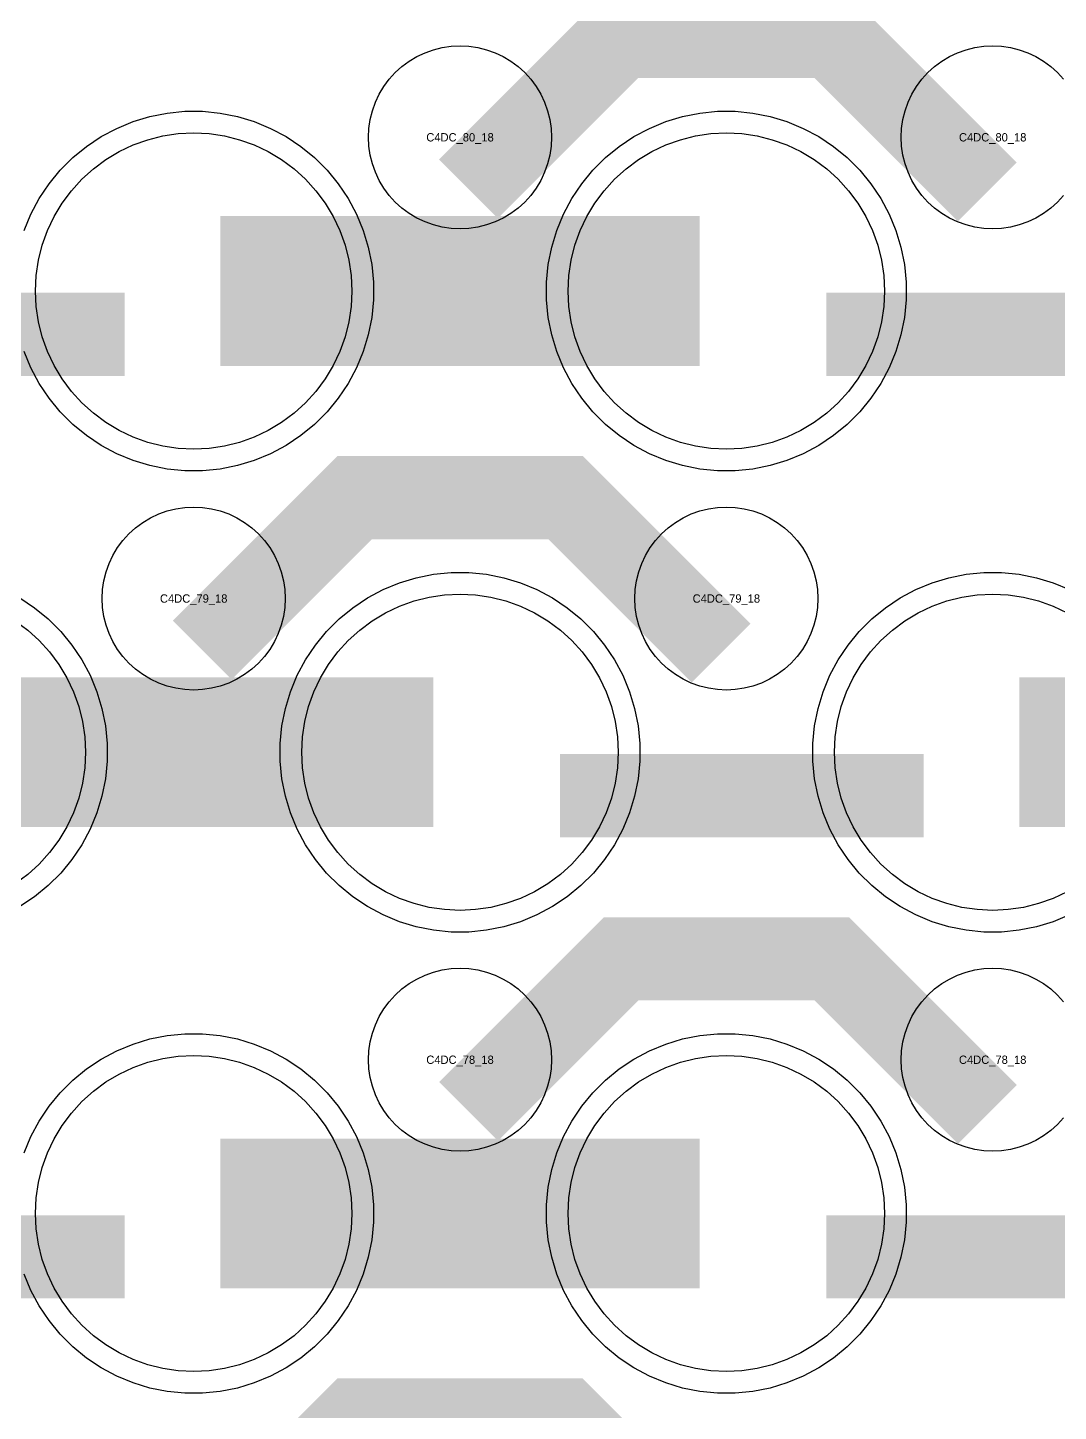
# Model space of a CAD drawing. Extents: x -11880 to 11880, y -14992 to 14992.
# Drawn here: x -6289.9 to -5980.3, y -4091 to -3675.3 of the extents above; entities that cross this region are included whole.
import ezdxf
from ezdxf.enums import TextEntityAlignment as Align

# ---------------------------------------------------------------- set-up
doc = ezdxf.new("R2010")
doc.units = 0
doc.header["$MEASUREMENT"] = 0
for name, color, linetype in [('GDS_775_DT_237', 138, 'CONTINUOUS'), ('RDL1_FS', 34, 'CONTINUOUS'), ('RDL_BS', 160, 'CONTINUOUS')]:
    doc.layers.add(name, color=color, linetype=linetype)

msp = doc.modelspace()

# ---------------------------------------------------------------- linework, layer by layer
at = {"layer": 'RDL1_FS', "color": 240, "true_color": 0xed1f24}
for points in [[(-6240, -3801.949), (-6244.657, -3801.72), (-6249.268, -3801.036), (-6253.791, -3799.904), (-6258.181, -3798.332), (-6262.395, -3796.34), (-6266.395, -3793.942), (-6270.14, -3791.164), (-6273.594, -3788.034), (-6276.724, -3784.58), (-6279.502, -3780.835), (-6281.9, -3776.835), (-6283.892, -3772.621), (-6285.464, -3768.231), (-6286.596, -3763.708), (-6287.28, -3759.097), (-6287.509, -3754.44), (-6287.28, -3749.783), (-6286.596, -3745.172), (-6285.464, -3740.649), (-6283.892, -3736.259), (-6281.9, -3732.045), (-6279.502, -3728.045), (-6276.724, -3724.3), (-6273.594, -3720.846), (-6270.14, -3717.716), (-6266.395, -3714.938), (-6262.395, -3712.54), (-6258.181, -3710.548), (-6253.791, -3708.976), (-6249.268, -3707.844), (-6244.657, -3707.16), (-6240, -3706.931), (-6235.343, -3707.16), (-6230.732, -3707.844), (-6226.209, -3708.976), (-6221.819, -3710.548), (-6217.605, -3712.54), (-6213.605, -3714.938), (-6209.86, -3717.716), (-6206.406, -3720.846), (-6203.276, -3724.3), (-6200.498, -3728.045), (-6198.1, -3732.045), (-6196.108, -3736.259), (-6194.536, -3740.649), (-6193.404, -3745.172), (-6192.72, -3749.783), (-6192.491, -3754.44), (-6192.72, -3759.097), (-6193.404, -3763.708), (-6194.536, -3768.231), (-6196.108, -3772.621), (-6198.1, -3776.835), (-6200.498, -3780.835), (-6203.276, -3784.58), (-6206.406, -3788.034), (-6209.86, -3791.164), (-6213.605, -3793.942), (-6217.605, -3796.34), (-6221.819, -3798.332), (-6226.209, -3799.904), (-6230.732, -3801.036), (-6235.343, -3801.72)], [(-6080, -3801.949), (-6084.657, -3801.72), (-6089.268, -3801.036), (-6093.791, -3799.904), (-6098.181, -3798.332), (-6102.395, -3796.34), (-6106.395, -3793.942), (-6110.14, -3791.164), (-6113.594, -3788.034), (-6116.724, -3784.58), (-6119.502, -3780.835), (-6121.9, -3776.835), (-6123.892, -3772.621), (-6125.464, -3768.231), (-6126.596, -3763.708), (-6127.28, -3759.097), (-6127.509, -3754.44), (-6127.28, -3749.783), (-6126.596, -3745.172), (-6125.464, -3740.649), (-6123.892, -3736.259), (-6121.9, -3732.045), (-6119.502, -3728.045), (-6116.724, -3724.3), (-6113.594, -3720.846), (-6110.14, -3717.716), (-6106.395, -3714.938), (-6102.395, -3712.54), (-6098.181, -3710.548), (-6093.791, -3708.976), (-6089.268, -3707.844), (-6084.657, -3707.16), (-6080, -3706.931), (-6075.343, -3707.16), (-6070.732, -3707.844), (-6066.209, -3708.976), (-6061.819, -3710.548), (-6057.605, -3712.54), (-6053.605, -3714.938), (-6049.86, -3717.716), (-6046.406, -3720.846), (-6043.276, -3724.3), (-6040.498, -3728.045), (-6038.1, -3732.045), (-6036.108, -3736.259), (-6034.536, -3740.649), (-6033.404, -3745.172), (-6032.72, -3749.783), (-6032.491, -3754.44), (-6032.72, -3759.097), (-6033.404, -3763.708), (-6034.536, -3768.231), (-6036.108, -3772.621), (-6038.1, -3776.835), (-6040.498, -3780.835), (-6043.276, -3784.58), (-6046.406, -3788.034), (-6049.86, -3791.164), (-6053.605, -3793.942), (-6057.605, -3796.34), (-6061.819, -3798.332), (-6066.209, -3799.904), (-6070.732, -3801.036), (-6075.343, -3801.72)], [(-6160, -3940.514), (-6164.657, -3940.285), (-6169.268, -3939.601), (-6173.791, -3938.469), (-6178.181, -3936.897), (-6182.395, -3934.905), (-6186.395, -3932.507), (-6190.14, -3929.729), (-6193.594, -3926.599), (-6196.724, -3923.145), (-6199.502, -3919.4), (-6201.9, -3915.4), (-6203.892, -3911.186), (-6205.464, -3906.796), (-6206.596, -3902.273), (-6207.28, -3897.662), (-6207.509, -3893.005), (-6207.28, -3888.348), (-6206.596, -3883.737), (-6205.464, -3879.214), (-6203.892, -3874.824), (-6201.9, -3870.61), (-6199.502, -3866.61), (-6196.724, -3862.865), (-6193.594, -3859.411), (-6190.14, -3856.281), (-6186.395, -3853.503), (-6182.395, -3851.105), (-6178.181, -3849.113), (-6173.791, -3847.541), (-6169.268, -3846.409), (-6164.657, -3845.725), (-6160, -3845.496), (-6155.343, -3845.725), (-6150.732, -3846.409), (-6146.209, -3847.541), (-6141.819, -3849.113), (-6137.605, -3851.105), (-6133.605, -3853.503), (-6129.86, -3856.281), (-6126.406, -3859.411), (-6123.276, -3862.865), (-6120.498, -3866.61), (-6118.1, -3870.61), (-6116.108, -3874.824), (-6114.536, -3879.214), (-6113.404, -3883.737), (-6112.72, -3888.348), (-6112.491, -3893.005), (-6112.72, -3897.662), (-6113.404, -3902.273), (-6114.536, -3906.796), (-6116.108, -3911.186), (-6118.1, -3915.4), (-6120.498, -3919.4), (-6123.276, -3923.145), (-6126.406, -3926.599), (-6129.86, -3929.729), (-6133.605, -3932.507), (-6137.605, -3934.905), (-6141.819, -3936.897), (-6146.209, -3938.469), (-6150.732, -3939.601), (-6155.343, -3940.285)]]:
    msp.add_lwpolyline(points, close=True, dxfattribs=at)
for points in [[(-6231.998, -3754.44, 45, 45, 0), (-6159.998, -3754.44, 45, 45, 0)], [(-6159.998, -3754.44, 45, 45, 0), (-6087.998, -3754.44, 45, 45, 0)], [(-6311.998, -3893.005, 45, 45, 0), (-6239.998, -3893.005, 45, 45, 0)], [(-6239.998, -3893.005, 45, 45, 0), (-6167.998, -3893.005, 45, 45, 0)], [(-5991.998, -3893.005, 45, 45, 0), (-5919.998, -3893.005, 45, 45, 0)]]:
    msp.add_lwpolyline(points, format="xyseb", dxfattribs=at)
for points in [[(-5977.605, -3934.905), (-5981.819, -3936.897), (-5986.209, -3938.469), (-5990.732, -3939.601), (-5995.343, -3940.285), (-6000, -3940.514), (-6004.657, -3940.285), (-6009.268, -3939.601), (-6013.791, -3938.469), (-6018.181, -3936.897), (-6022.395, -3934.905), (-6026.395, -3932.507), (-6030.14, -3929.729), (-6033.594, -3926.599), (-6036.724, -3923.145), (-6039.502, -3919.4), (-6041.9, -3915.4), (-6043.892, -3911.186), (-6045.464, -3906.796), (-6046.596, -3902.273), (-6047.28, -3897.662), (-6047.509, -3893.005), (-6047.28, -3888.348), (-6046.596, -3883.737), (-6045.464, -3879.214), (-6043.892, -3874.824), (-6041.9, -3870.61), (-6039.502, -3866.61), (-6036.724, -3862.865), (-6033.594, -3859.411), (-6030.14, -3856.281), (-6026.395, -3853.503), (-6022.395, -3851.105), (-6018.181, -3849.113), (-6013.791, -3847.541), (-6009.268, -3846.409), (-6004.657, -3845.725), (-6000, -3845.496), (-5995.343, -3845.725), (-5990.732, -3846.409), (-5986.209, -3847.541), (-5981.819, -3849.113), (-5977.605, -3851.105)], [(-6293.605, -3853.503), (-6289.86, -3856.281), (-6286.406, -3859.411), (-6283.276, -3862.865), (-6280.498, -3866.61), (-6278.1, -3870.61), (-6276.108, -3874.824), (-6274.536, -3879.214), (-6273.404, -3883.737), (-6272.72, -3888.348), (-6272.491, -3893.005), (-6272.72, -3897.662), (-6273.404, -3902.273), (-6274.536, -3906.796), (-6276.108, -3911.186), (-6278.1, -3915.4), (-6280.498, -3919.4), (-6283.276, -3923.145), (-6286.406, -3926.599), (-6289.86, -3929.729), (-6293.605, -3932.507)]]:
    msp.add_lwpolyline(points, dxfattribs=at)
at = {"layer": 'RDL1_FS'}
for points in [[(-6240, -4079.074), (-6244.657, -4078.845), (-6249.268, -4078.161), (-6253.791, -4077.029), (-6258.181, -4075.457), (-6262.395, -4073.465), (-6266.395, -4071.067), (-6270.14, -4068.289), (-6273.594, -4065.159), (-6276.724, -4061.705), (-6279.502, -4057.96), (-6281.9, -4053.96), (-6283.892, -4049.746), (-6285.464, -4045.356), (-6286.596, -4040.833), (-6287.28, -4036.222), (-6287.509, -4031.565), (-6287.28, -4026.908), (-6286.596, -4022.297), (-6285.464, -4017.774), (-6283.892, -4013.384), (-6281.9, -4009.17), (-6279.502, -4005.17), (-6276.724, -4001.425), (-6273.594, -3997.971), (-6270.14, -3994.841), (-6266.395, -3992.063), (-6262.395, -3989.665), (-6258.181, -3987.673), (-6253.791, -3986.101), (-6249.268, -3984.969), (-6244.657, -3984.285), (-6240, -3984.056), (-6235.343, -3984.285), (-6230.732, -3984.969), (-6226.209, -3986.101), (-6221.819, -3987.673), (-6217.605, -3989.665), (-6213.605, -3992.063), (-6209.86, -3994.841), (-6206.406, -3997.971), (-6203.276, -4001.425), (-6200.498, -4005.17), (-6198.1, -4009.17), (-6196.108, -4013.384), (-6194.536, -4017.774), (-6193.404, -4022.297), (-6192.72, -4026.908), (-6192.491, -4031.565), (-6192.72, -4036.222), (-6193.404, -4040.833), (-6194.536, -4045.356), (-6196.108, -4049.746), (-6198.1, -4053.96), (-6200.498, -4057.96), (-6203.276, -4061.705), (-6206.406, -4065.159), (-6209.86, -4068.289), (-6213.605, -4071.067), (-6217.605, -4073.465), (-6221.819, -4075.457), (-6226.209, -4077.029), (-6230.732, -4078.161), (-6235.343, -4078.845)], [(-6080, -4079.074), (-6084.657, -4078.845), (-6089.268, -4078.161), (-6093.791, -4077.029), (-6098.181, -4075.457), (-6102.395, -4073.465), (-6106.395, -4071.067), (-6110.14, -4068.289), (-6113.594, -4065.159), (-6116.724, -4061.705), (-6119.502, -4057.96), (-6121.9, -4053.96), (-6123.892, -4049.746), (-6125.464, -4045.356), (-6126.596, -4040.833), (-6127.28, -4036.222), (-6127.509, -4031.565), (-6127.28, -4026.908), (-6126.596, -4022.297), (-6125.464, -4017.774), (-6123.892, -4013.384), (-6121.9, -4009.17), (-6119.502, -4005.17), (-6116.724, -4001.425), (-6113.594, -3997.971), (-6110.14, -3994.841), (-6106.395, -3992.063), (-6102.395, -3989.665), (-6098.181, -3987.673), (-6093.791, -3986.101), (-6089.268, -3984.969), (-6084.657, -3984.285), (-6080, -3984.056), (-6075.343, -3984.285), (-6070.732, -3984.969), (-6066.209, -3986.101), (-6061.819, -3987.673), (-6057.605, -3989.665), (-6053.605, -3992.063), (-6049.86, -3994.841), (-6046.406, -3997.971), (-6043.276, -4001.425), (-6040.498, -4005.17), (-6038.1, -4009.17), (-6036.108, -4013.384), (-6034.536, -4017.774), (-6033.404, -4022.297), (-6032.72, -4026.908), (-6032.491, -4031.565), (-6032.72, -4036.222), (-6033.404, -4040.833), (-6034.536, -4045.356), (-6036.108, -4049.746), (-6038.1, -4053.96), (-6040.498, -4057.96), (-6043.276, -4061.705), (-6046.406, -4065.159), (-6049.86, -4068.289), (-6053.605, -4071.067), (-6057.605, -4073.465), (-6061.819, -4075.457), (-6066.209, -4077.029), (-6070.732, -4078.161), (-6075.343, -4078.845)]]:
    msp.add_lwpolyline(points, close=True, dxfattribs=at)
for points in [[(-6231.998, -4031.565, 45, 45, 0), (-6159.998, -4031.565, 45, 45, 0)], [(-6159.998, -4031.565, 45, 45, 0), (-6087.998, -4031.565, 45, 45, 0)]]:
    msp.add_lwpolyline(points, format="xyseb", dxfattribs=at)
at = {"layer": 'RDL_BS'}
for points in [[(-6157.438, -3723.754, 25, 25, 0), (-6111.623, -3677.939, 25, 25, 0), (-6078.07, -3677.939, 25, 25, 0)], [(-6001.599, -3724.653, 25, 25, 0), (-6048.313, -3677.939, 25, 25, 0), (-6078.071, -3677.939, 25, 25, 0)], [(-6237.438, -3862.319, 25, 25, 0), (-6191.623, -3816.504, 25, 25, 0), (-6158.07, -3816.504, 25, 25, 0)], [(-6081.599, -3863.218, 25, 25, 0), (-6128.313, -3816.504, 25, 25, 0), (-6158.071, -3816.504, 25, 25, 0)], [(-6157.438, -4000.879, 25, 25, 0), (-6111.623, -3955.064, 25, 25, 0), (-6078.07, -3955.064, 25, 25, 0)], [(-6001.599, -4001.778, 25, 25, 0), (-6048.313, -3955.064, 25, 25, 0), (-6078.071, -3955.064, 25, 25, 0)], [(-6369.984, -4044.578, 25, 25, 0), (-6260.719, -4044.578, 25, 25, 0)], [(-6049.984, -4044.578, 25, 25, 0), (-5940.719, -4044.578, 25, 25, 0)], [(-6237.438, -4139.444, 25, 25, 0), (-6191.623, -4093.629, 25, 25, 0), (-6158.07, -4093.629, 25, 25, 0)], [(-6081.599, -4140.343, 25, 25, 0), (-6128.313, -4093.629, 25, 25, 0), (-6158.071, -4093.629, 25, 25, 0)]]:
    msp.add_lwpolyline(points, format="xyseb", dxfattribs=at)
for points in [[(-6160, -3735.746), (-6162.693, -3735.614), (-6165.365, -3735.218), (-6167.984, -3734.561), (-6170.519, -3733.654), (-6172.956, -3732.502), (-6175.28, -3731.109), (-6177.443, -3729.506), (-6179.442, -3727.694), (-6181.254, -3725.695), (-6182.857, -3723.532), (-6184.25, -3721.208), (-6185.402, -3718.771), (-6186.309, -3716.236), (-6186.966, -3713.617), (-6187.362, -3710.945), (-6187.494, -3708.252), (-6187.362, -3705.559), (-6186.966, -3702.887), (-6186.309, -3700.268), (-6185.402, -3697.733), (-6184.25, -3695.296), (-6182.857, -3692.972), (-6181.254, -3690.809), (-6179.442, -3688.81), (-6177.443, -3686.998), (-6175.28, -3685.395), (-6172.956, -3684.002), (-6170.519, -3682.85), (-6167.984, -3681.943), (-6165.365, -3681.286), (-6162.693, -3680.89), (-6160, -3680.758), (-6157.307, -3680.89), (-6154.635, -3681.286), (-6152.016, -3681.943), (-6149.481, -3682.85), (-6147.044, -3684.002), (-6144.72, -3685.395), (-6142.557, -3686.998), (-6140.558, -3688.81), (-6138.746, -3690.809), (-6137.143, -3692.972), (-6135.75, -3695.296), (-6134.598, -3697.733), (-6133.691, -3700.268), (-6133.034, -3702.887), (-6132.638, -3705.559), (-6132.506, -3708.252), (-6132.638, -3710.945), (-6133.034, -3713.617), (-6133.691, -3716.236), (-6134.598, -3718.771), (-6135.75, -3721.208), (-6137.143, -3723.532), (-6138.746, -3725.695), (-6140.558, -3727.694), (-6142.557, -3729.506), (-6144.72, -3731.109), (-6147.044, -3732.502), (-6149.481, -3733.654), (-6152.016, -3734.561), (-6154.635, -3735.218), (-6157.307, -3735.614)], [(-6240, -3874.311), (-6242.693, -3874.179), (-6245.365, -3873.783), (-6247.984, -3873.126), (-6250.519, -3872.219), (-6252.956, -3871.067), (-6255.28, -3869.674), (-6257.443, -3868.071), (-6259.442, -3866.259), (-6261.254, -3864.26), (-6262.857, -3862.097), (-6264.25, -3859.773), (-6265.402, -3857.336), (-6266.309, -3854.801), (-6266.966, -3852.182), (-6267.362, -3849.51), (-6267.494, -3846.817), (-6267.362, -3844.124), (-6266.966, -3841.452), (-6266.309, -3838.833), (-6265.402, -3836.298), (-6264.25, -3833.861), (-6262.857, -3831.537), (-6261.254, -3829.374), (-6259.442, -3827.375), (-6257.443, -3825.563), (-6255.28, -3823.96), (-6252.956, -3822.567), (-6250.519, -3821.415), (-6247.984, -3820.508), (-6245.365, -3819.851), (-6242.693, -3819.455), (-6240, -3819.323), (-6237.307, -3819.455), (-6234.635, -3819.851), (-6232.016, -3820.508), (-6229.481, -3821.415), (-6227.044, -3822.567), (-6224.72, -3823.96), (-6222.557, -3825.563), (-6220.558, -3827.375), (-6218.746, -3829.374), (-6217.143, -3831.537), (-6215.75, -3833.861), (-6214.598, -3836.298), (-6213.691, -3838.833), (-6213.034, -3841.452), (-6212.638, -3844.124), (-6212.506, -3846.817), (-6212.638, -3849.51), (-6213.034, -3852.182), (-6213.691, -3854.801), (-6214.598, -3857.336), (-6215.75, -3859.773), (-6217.143, -3862.097), (-6218.746, -3864.26), (-6220.558, -3866.259), (-6222.557, -3868.071), (-6224.72, -3869.674), (-6227.044, -3871.067), (-6229.481, -3872.219), (-6232.016, -3873.126), (-6234.635, -3873.783), (-6237.307, -3874.179)], [(-6080, -3874.311), (-6082.693, -3874.179), (-6085.365, -3873.783), (-6087.984, -3873.126), (-6090.519, -3872.219), (-6092.956, -3871.067), (-6095.28, -3869.674), (-6097.443, -3868.071), (-6099.442, -3866.259), (-6101.254, -3864.26), (-6102.857, -3862.097), (-6104.25, -3859.773), (-6105.402, -3857.336), (-6106.309, -3854.801), (-6106.966, -3852.182), (-6107.362, -3849.51), (-6107.494, -3846.817), (-6107.362, -3844.124), (-6106.966, -3841.452), (-6106.309, -3838.833), (-6105.402, -3836.298), (-6104.25, -3833.861), (-6102.857, -3831.537), (-6101.254, -3829.374), (-6099.442, -3827.375), (-6097.443, -3825.563), (-6095.28, -3823.96), (-6092.956, -3822.567), (-6090.519, -3821.415), (-6087.984, -3820.508), (-6085.365, -3819.851), (-6082.693, -3819.455), (-6080, -3819.323), (-6077.307, -3819.455), (-6074.635, -3819.851), (-6072.016, -3820.508), (-6069.481, -3821.415), (-6067.044, -3822.567), (-6064.72, -3823.96), (-6062.557, -3825.563), (-6060.558, -3827.375), (-6058.746, -3829.374), (-6057.143, -3831.537), (-6055.75, -3833.861), (-6054.598, -3836.298), (-6053.691, -3838.833), (-6053.034, -3841.452), (-6052.638, -3844.124), (-6052.506, -3846.817), (-6052.638, -3849.51), (-6053.034, -3852.182), (-6053.691, -3854.801), (-6054.598, -3857.336), (-6055.75, -3859.773), (-6057.143, -3862.097), (-6058.746, -3864.26), (-6060.558, -3866.259), (-6062.557, -3868.071), (-6064.72, -3869.674), (-6067.044, -3871.067), (-6069.481, -3872.219), (-6072.016, -3873.126), (-6074.635, -3873.783), (-6077.307, -3874.179)], [(-6160, -4012.871), (-6162.693, -4012.739), (-6165.365, -4012.343), (-6167.984, -4011.686), (-6170.519, -4010.779), (-6172.956, -4009.627), (-6175.28, -4008.234), (-6177.443, -4006.631), (-6179.442, -4004.819), (-6181.254, -4002.82), (-6182.857, -4000.657), (-6184.25, -3998.333), (-6185.402, -3995.896), (-6186.309, -3993.361), (-6186.966, -3990.742), (-6187.362, -3988.07), (-6187.494, -3985.377), (-6187.362, -3982.684), (-6186.966, -3980.012), (-6186.309, -3977.393), (-6185.402, -3974.858), (-6184.25, -3972.421), (-6182.857, -3970.097), (-6181.254, -3967.934), (-6179.442, -3965.935), (-6177.443, -3964.123), (-6175.28, -3962.52), (-6172.956, -3961.127), (-6170.519, -3959.975), (-6167.984, -3959.068), (-6165.365, -3958.411), (-6162.693, -3958.015), (-6160, -3957.883), (-6157.307, -3958.015), (-6154.635, -3958.411), (-6152.016, -3959.068), (-6149.481, -3959.975), (-6147.044, -3961.127), (-6144.72, -3962.52), (-6142.557, -3964.123), (-6140.558, -3965.935), (-6138.746, -3967.934), (-6137.143, -3970.097), (-6135.75, -3972.421), (-6134.598, -3974.858), (-6133.691, -3977.393), (-6133.034, -3980.012), (-6132.638, -3982.684), (-6132.506, -3985.377), (-6132.638, -3988.07), (-6133.034, -3990.742), (-6133.691, -3993.361), (-6134.598, -3995.896), (-6135.75, -3998.333), (-6137.143, -4000.657), (-6138.746, -4002.82), (-6140.558, -4004.819), (-6142.557, -4006.631), (-6144.72, -4008.234), (-6147.044, -4009.627), (-6149.481, -4010.779), (-6152.016, -4011.686), (-6154.635, -4012.343), (-6157.307, -4012.739)], [(-6082.644, -4085.565), (-6087.938, -4085.048), (-6093.165, -4084.002), (-6098.205, -4082.471), (-6103.115, -4080.44), (-6107.777, -4077.948), (-6112.191, -4075.001), (-6116.292, -4071.639), (-6120.074, -4067.857), (-6123.436, -4063.756), (-6126.383, -4059.342), (-6128.875, -4054.68), (-6130.906, -4049.77), (-6132.437, -4044.73), (-6133.483, -4039.503), (-6134, -4034.209), (-6134, -4028.921), (-6133.483, -4023.627), (-6132.437, -4018.4), (-6130.906, -4013.36), (-6128.875, -4008.45), (-6126.383, -4003.788), (-6123.436, -3999.374), (-6120.074, -3995.273), (-6116.292, -3991.491), (-6112.191, -3988.129), (-6107.777, -3985.182), (-6103.115, -3982.69), (-6098.205, -3980.659), (-6093.165, -3979.128), (-6087.938, -3978.082), (-6082.644, -3977.565), (-6077.356, -3977.565), (-6072.062, -3978.082), (-6066.835, -3979.128), (-6061.795, -3980.659), (-6056.885, -3982.69), (-6052.223, -3985.182), (-6047.809, -3988.129), (-6043.708, -3991.491), (-6039.926, -3995.273), (-6036.564, -3999.374), (-6033.617, -4003.788), (-6031.125, -4008.45), (-6029.094, -4013.36), (-6027.563, -4018.4), (-6026.517, -4023.627), (-6026, -4028.921), (-6026, -4034.209), (-6026.517, -4039.503), (-6027.563, -4044.73), (-6029.094, -4049.77), (-6031.125, -4054.68), (-6033.617, -4059.342), (-6036.564, -4063.756), (-6039.926, -4067.857), (-6043.708, -4071.639), (-6047.809, -4075.001), (-6052.223, -4077.948), (-6056.885, -4080.44), (-6061.795, -4082.471), (-6066.835, -4084.002), (-6072.062, -4085.048), (-6077.356, -4085.565)]]:
    msp.add_lwpolyline(points, close=True, dxfattribs=at)
for points in [[(-5978.746, -3725.695), (-5980.558, -3727.694), (-5982.557, -3729.506), (-5984.72, -3731.109), (-5987.044, -3732.502), (-5989.481, -3733.654), (-5992.016, -3734.561), (-5994.635, -3735.218), (-5997.307, -3735.614), (-6000, -3735.746), (-6002.693, -3735.614), (-6005.365, -3735.218), (-6007.984, -3734.561), (-6010.519, -3733.654), (-6012.956, -3732.502), (-6015.28, -3731.109), (-6017.443, -3729.506), (-6019.442, -3727.694), (-6021.254, -3725.695), (-6022.857, -3723.532), (-6024.25, -3721.208), (-6025.402, -3718.771), (-6026.309, -3716.236), (-6026.966, -3713.617), (-6027.362, -3710.945), (-6027.494, -3708.252), (-6027.362, -3705.559), (-6026.966, -3702.887), (-6026.309, -3700.268), (-6025.402, -3697.733), (-6024.25, -3695.296), (-6022.857, -3692.972), (-6021.254, -3690.809), (-6019.442, -3688.81), (-6017.443, -3686.998), (-6015.28, -3685.395), (-6012.956, -3684.002), (-6010.519, -3682.85), (-6007.984, -3681.943), (-6005.365, -3681.286), (-6002.693, -3680.89), (-6000, -3680.758), (-5997.307, -3680.89), (-5994.635, -3681.286), (-5992.016, -3681.943), (-5989.481, -3682.85), (-5987.044, -3684.002), (-5984.72, -3685.395), (-5982.557, -3686.998), (-5980.558, -3688.81), (-5978.746, -3690.809)], [(-5978.746, -4002.82), (-5980.558, -4004.819), (-5982.557, -4006.631), (-5984.72, -4008.234), (-5987.044, -4009.627), (-5989.481, -4010.779), (-5992.016, -4011.686), (-5994.635, -4012.343), (-5997.307, -4012.739), (-6000, -4012.871), (-6002.693, -4012.739), (-6005.365, -4012.343), (-6007.984, -4011.686), (-6010.519, -4010.779), (-6012.956, -4009.627), (-6015.28, -4008.234), (-6017.443, -4006.631), (-6019.442, -4004.819), (-6021.254, -4002.82), (-6022.857, -4000.657), (-6024.25, -3998.333), (-6025.402, -3995.896), (-6026.309, -3993.361), (-6026.966, -3990.742), (-6027.362, -3988.07), (-6027.494, -3985.377), (-6027.362, -3982.684), (-6026.966, -3980.012), (-6026.309, -3977.393), (-6025.402, -3974.858), (-6024.25, -3972.421), (-6022.857, -3970.097), (-6021.254, -3967.934), (-6019.442, -3965.935), (-6017.443, -3964.123), (-6015.28, -3962.52), (-6012.956, -3961.127), (-6010.519, -3959.975), (-6007.984, -3959.068), (-6005.365, -3958.411), (-6002.693, -3958.015), (-6000, -3957.883), (-5997.307, -3958.015), (-5994.635, -3958.411), (-5992.016, -3959.068), (-5989.481, -3959.975), (-5987.044, -3961.127), (-5984.72, -3962.52), (-5982.557, -3964.123), (-5980.558, -3965.935), (-5978.746, -3967.934)], [(-6290.906, -4013.36), (-6288.875, -4008.45), (-6286.383, -4003.788), (-6283.436, -3999.374), (-6280.074, -3995.273), (-6276.292, -3991.491), (-6272.191, -3988.129), (-6267.777, -3985.182), (-6263.115, -3982.69), (-6258.205, -3980.659), (-6253.165, -3979.128), (-6247.938, -3978.082), (-6242.644, -3977.565), (-6237.356, -3977.565), (-6232.062, -3978.082), (-6226.835, -3979.128), (-6221.795, -3980.659), (-6216.885, -3982.69), (-6212.223, -3985.182), (-6207.809, -3988.129), (-6203.708, -3991.491), (-6199.926, -3995.273), (-6196.564, -3999.374), (-6193.617, -4003.788), (-6191.125, -4008.45), (-6189.094, -4013.36), (-6187.563, -4018.4), (-6186.517, -4023.627), (-6186, -4028.921), (-6186, -4034.209), (-6186.517, -4039.503), (-6187.563, -4044.73), (-6189.094, -4049.77), (-6191.125, -4054.68), (-6193.617, -4059.342), (-6196.564, -4063.756), (-6199.926, -4067.857), (-6203.708, -4071.639), (-6207.809, -4075.001), (-6212.223, -4077.948), (-6216.885, -4080.44), (-6221.795, -4082.471), (-6226.835, -4084.002), (-6232.062, -4085.048), (-6237.356, -4085.565), (-6242.644, -4085.565), (-6247.938, -4085.048), (-6253.165, -4084.002), (-6258.205, -4082.471), (-6263.115, -4080.44), (-6267.777, -4077.948), (-6272.191, -4075.001), (-6276.292, -4071.639), (-6280.074, -4067.857), (-6283.436, -4063.756), (-6286.383, -4059.342), (-6288.875, -4054.68), (-6290.906, -4049.77)]]:
    msp.add_lwpolyline(points, dxfattribs=at)
at = {"layer": 'RDL_BS', "color": 240, "true_color": 0xed1f24}
for points in [[(-6290.906, -3736.235), (-6288.875, -3731.325), (-6286.383, -3726.663), (-6283.436, -3722.249), (-6280.074, -3718.148), (-6276.292, -3714.366), (-6272.191, -3711.004), (-6267.777, -3708.057), (-6263.115, -3705.565), (-6258.205, -3703.534), (-6253.165, -3702.003), (-6247.938, -3700.957), (-6242.644, -3700.44), (-6237.356, -3700.44), (-6232.062, -3700.957), (-6226.835, -3702.003), (-6221.795, -3703.534), (-6216.885, -3705.565), (-6212.223, -3708.057), (-6207.809, -3711.004), (-6203.708, -3714.366), (-6199.926, -3718.148), (-6196.564, -3722.249), (-6193.617, -3726.663), (-6191.125, -3731.325), (-6189.094, -3736.235), (-6187.563, -3741.275), (-6186.517, -3746.502), (-6186, -3751.796), (-6186, -3757.084), (-6186.517, -3762.378), (-6187.563, -3767.605), (-6189.094, -3772.645), (-6191.125, -3777.555), (-6193.617, -3782.217), (-6196.564, -3786.631), (-6199.926, -3790.732), (-6203.708, -3794.514), (-6207.809, -3797.876), (-6212.223, -3800.823), (-6216.885, -3803.315), (-6221.795, -3805.346), (-6226.835, -3806.877), (-6232.062, -3807.923), (-6237.356, -3808.44), (-6242.644, -3808.44), (-6247.938, -3807.923), (-6253.165, -3806.877), (-6258.205, -3805.346), (-6263.115, -3803.315), (-6267.777, -3800.823), (-6272.191, -3797.876), (-6276.292, -3794.514), (-6280.074, -3790.732), (-6283.436, -3786.631), (-6286.383, -3782.217), (-6288.875, -3777.555), (-6290.906, -3772.645)], [(-5976.885, -3941.88), (-5981.795, -3943.911), (-5986.835, -3945.442), (-5992.062, -3946.488), (-5997.356, -3947.005), (-6002.644, -3947.005), (-6007.938, -3946.488), (-6013.165, -3945.442), (-6018.205, -3943.911), (-6023.115, -3941.88), (-6027.777, -3939.388), (-6032.191, -3936.441), (-6036.292, -3933.079), (-6040.074, -3929.297), (-6043.436, -3925.196), (-6046.383, -3920.782), (-6048.875, -3916.12), (-6050.906, -3911.21), (-6052.437, -3906.17), (-6053.483, -3900.943), (-6054, -3895.649), (-6054, -3890.361), (-6053.483, -3885.067), (-6052.437, -3879.84), (-6050.906, -3874.8), (-6048.875, -3869.89), (-6046.383, -3865.228), (-6043.436, -3860.814), (-6040.074, -3856.713), (-6036.292, -3852.931), (-6032.191, -3849.569), (-6027.777, -3846.622), (-6023.115, -3844.13), (-6018.205, -3842.099), (-6013.165, -3840.568), (-6007.938, -3839.522), (-6002.644, -3839.005), (-5997.356, -3839.005), (-5992.062, -3839.522), (-5986.835, -3840.568), (-5981.795, -3842.099), (-5976.885, -3844.13)], [(-6292.223, -3846.622), (-6287.809, -3849.569), (-6283.708, -3852.931), (-6279.926, -3856.713), (-6276.564, -3860.814), (-6273.617, -3865.228), (-6271.125, -3869.89), (-6269.094, -3874.8), (-6267.563, -3879.84), (-6266.517, -3885.067), (-6266, -3890.361), (-6266, -3895.649), (-6266.517, -3900.943), (-6267.563, -3906.17), (-6269.094, -3911.21), (-6271.125, -3916.12), (-6273.617, -3920.782), (-6276.564, -3925.196), (-6279.926, -3929.297), (-6283.708, -3933.079), (-6287.809, -3936.441), (-6292.223, -3939.388)]]:
    msp.add_lwpolyline(points, dxfattribs=at)
for points in [[(-6082.644, -3808.44), (-6087.938, -3807.923), (-6093.165, -3806.877), (-6098.205, -3805.346), (-6103.115, -3803.315), (-6107.777, -3800.823), (-6112.191, -3797.876), (-6116.292, -3794.514), (-6120.074, -3790.732), (-6123.436, -3786.631), (-6126.383, -3782.217), (-6128.875, -3777.555), (-6130.906, -3772.645), (-6132.437, -3767.605), (-6133.483, -3762.378), (-6134, -3757.084), (-6134, -3751.796), (-6133.483, -3746.502), (-6132.437, -3741.275), (-6130.906, -3736.235), (-6128.875, -3731.325), (-6126.383, -3726.663), (-6123.436, -3722.249), (-6120.074, -3718.148), (-6116.292, -3714.366), (-6112.191, -3711.004), (-6107.777, -3708.057), (-6103.115, -3705.565), (-6098.205, -3703.534), (-6093.165, -3702.003), (-6087.938, -3700.957), (-6082.644, -3700.44), (-6077.356, -3700.44), (-6072.062, -3700.957), (-6066.835, -3702.003), (-6061.795, -3703.534), (-6056.885, -3705.565), (-6052.223, -3708.057), (-6047.809, -3711.004), (-6043.708, -3714.366), (-6039.926, -3718.148), (-6036.564, -3722.249), (-6033.617, -3726.663), (-6031.125, -3731.325), (-6029.094, -3736.235), (-6027.563, -3741.275), (-6026.517, -3746.502), (-6026, -3751.796), (-6026, -3757.084), (-6026.517, -3762.378), (-6027.563, -3767.605), (-6029.094, -3772.645), (-6031.125, -3777.555), (-6033.617, -3782.217), (-6036.564, -3786.631), (-6039.926, -3790.732), (-6043.708, -3794.514), (-6047.809, -3797.876), (-6052.223, -3800.823), (-6056.885, -3803.315), (-6061.795, -3805.346), (-6066.835, -3806.877), (-6072.062, -3807.923), (-6077.356, -3808.44)], [(-6162.644, -3947.005), (-6167.938, -3946.488), (-6173.165, -3945.442), (-6178.205, -3943.911), (-6183.115, -3941.88), (-6187.777, -3939.388), (-6192.191, -3936.441), (-6196.292, -3933.079), (-6200.074, -3929.297), (-6203.436, -3925.196), (-6206.383, -3920.782), (-6208.875, -3916.12), (-6210.906, -3911.21), (-6212.437, -3906.17), (-6213.483, -3900.943), (-6214, -3895.649), (-6214, -3890.361), (-6213.483, -3885.067), (-6212.437, -3879.84), (-6210.906, -3874.8), (-6208.875, -3869.89), (-6206.383, -3865.228), (-6203.436, -3860.814), (-6200.074, -3856.713), (-6196.292, -3852.931), (-6192.191, -3849.569), (-6187.777, -3846.622), (-6183.115, -3844.13), (-6178.205, -3842.099), (-6173.165, -3840.568), (-6167.938, -3839.522), (-6162.644, -3839.005), (-6157.356, -3839.005), (-6152.062, -3839.522), (-6146.835, -3840.568), (-6141.795, -3842.099), (-6136.885, -3844.13), (-6132.223, -3846.622), (-6127.809, -3849.569), (-6123.708, -3852.931), (-6119.926, -3856.713), (-6116.564, -3860.814), (-6113.617, -3865.228), (-6111.125, -3869.89), (-6109.094, -3874.8), (-6107.563, -3879.84), (-6106.517, -3885.067), (-6106, -3890.361), (-6106, -3895.649), (-6106.517, -3900.943), (-6107.563, -3906.17), (-6109.094, -3911.21), (-6111.125, -3916.12), (-6113.617, -3920.782), (-6116.564, -3925.196), (-6119.926, -3929.297), (-6123.708, -3933.079), (-6127.809, -3936.441), (-6132.223, -3939.388), (-6136.885, -3941.88), (-6141.795, -3943.911), (-6146.835, -3945.442), (-6152.062, -3946.488), (-6157.356, -3947.005)]]:
    msp.add_lwpolyline(points, close=True, dxfattribs=at)
for points in [[(-6369.984, -3767.453, 25, 25, 0), (-6260.719, -3767.453, 25, 25, 0)], [(-6049.984, -3767.453, 25, 25, 0), (-5940.719, -3767.453, 25, 25, 0)], [(-6129.984, -3906.018, 25, 25, 0), (-6020.719, -3906.018, 25, 25, 0)]]:
    msp.add_lwpolyline(points, format="xyseb", dxfattribs=at)

# ---------------------------------------------------------------- texts
at = {"layer": 'GDS_775_DT_237'}
for s, p in [('C4DC_80_18', (-6160, -3708.252)), ('C4DC_80_18', (-6160, -3708.252)), ('C4DC_80_18', (-6000, -3708.252)), ('C4DC_80_18', (-6000, -3708.252)), ('C4DC_79_18', (-6240, -3846.817)), ('C4DC_79_18', (-6240, -3846.817)), ('C4DC_79_18', (-6080, -3846.817)), ('C4DC_79_18', (-6080, -3846.817)), ('C4DC_78_18', (-6160, -3985.377)), ('C4DC_78_18', (-6160, -3985.377)), ('C4DC_78_18', (-6000, -3985.377)), ('C4DC_78_18', (-6000, -3985.377))]:
    msp.add_text(s, height=2.5, dxfattribs=at).set_placement(p, align=Align.MIDDLE_CENTER)

doc.saveas('drawing.dxf')
